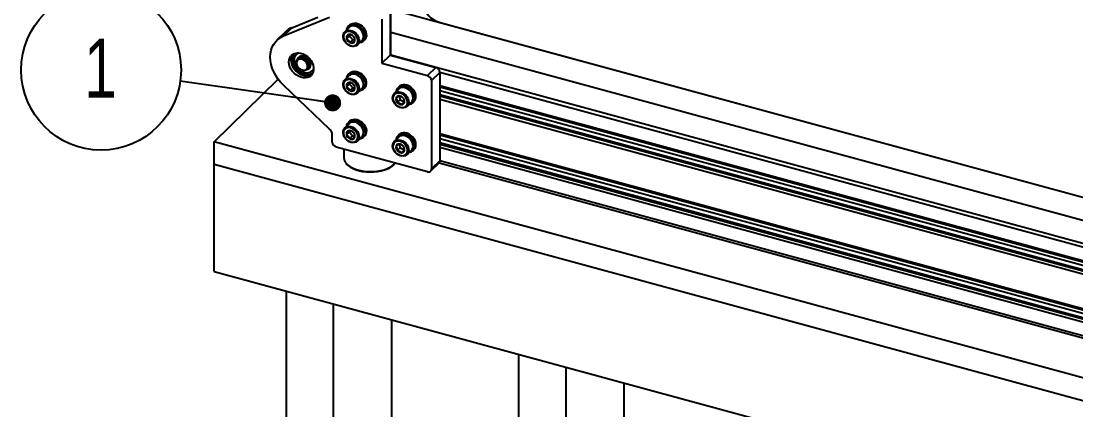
# Model space of a CAD drawing. Header units: millimetres. Extents: x 0 to 3353, y 0 to 2591.
# Drawn here: x 1123 to 1876, y 1300 to 1577 of the extents above; entities that cross this region are included whole.
import ezdxf

# ---------------------------------------------------------------- set-up
doc = ezdxf.new("R2010")
doc.units = ezdxf.units.MM
doc.header["$LTSCALE"] = 12
doc.layers.add('TITLE_BLOCK_BORDER', color=7, linetype='Continuous')
doc.styles.add('SLDTEXTSTYLE0', font='TXT', dxfattribs={"width": 0.75})
doc.dimstyles.new('SLDDIMSTYLE0', dxfattribs={"dimtxt": 0.18, "dimasz": 12.192, "dimexe": 0, "dimexo": 0.0625, "dimgap": 0, "dimtad": 0, "dimtih": 1, "dimtoh": 1, "dimdec": 0, "dimrnd": 1e-09, "dimzin": 0, "dimdsep": 46, "dimtxsty": 'Standard', "dimblk1": 'DOT', "dimblk2": 'DOT', "dimsah": 1, "dimcen": 0.09, "dimadec": 0, "dimazin": 0, "dimtfac": 12.192, "dimtdec": 0, "dimtofl": 0, "dimtmove": 0, "dimatfit": 3, "dimldrblk": 'DOT', "dimfxl": 0, "dimfrac": 2, "dimtolj": 1, "dimtzin": 0, "dimarcsym": 0})

# ---------------------------------------------------------------- blocks, each defined once
blk = doc.blocks.new('SW_NOTE_6')
at = {"layer": 'TITLE_BLOCK_BORDER', "color": 0}
blk.add_circle((-56.5, 8), 57.06, dxfattribs=at)
at = {"layer": 'TITLE_BLOCK_BORDER', "color": 0, "insert": (-56.92, 30.36), "char_height": 42, "attachment_point": 2, "style": 'SLDTEXTSTYLE0'}
blk.add_mtext('1', dxfattribs=at)
blk = doc.blocks.new('_DOT')
at = {"color": 0, "linetype": 'ByBlock', "lineweight": -2}
blk.add_line((-0.5, 0), (-1, 0), dxfattribs=at)
at = {"color": 0, "linetype": 'ByBlock', "const_width": 0.5}
blk.add_lwpolyline([(-0.25, 0, 1), (0.25, 0, 1)], format="xyb", close=True, dxfattribs=at)

msp = doc.modelspace()

# ---------------------------------------------------------------- linework, layer by layer
at = {"color": 7, "linetype": 'Continuous', "lineweight": 25}
for p, q in [((1386.67, 1584.18), (1386.67, 1574.58)), ((1386.67, 1584.11), (1386.67, 1552.61)), ((2146.83, 1378.67), (1387.12, 1585.15)), ((1387.12, 1568.82), (1387.12, 1585.15)), ((1310.55, 1566.35), (1343.49, 1579.75)), ((1316.48, 1572.13), (1334.94, 1579.64)), ((1357.82, 1574.14), (1356.98, 1573.32)), ((1380.75, 1578.33), (1380.75, 1546.83)), ((1386.67, 1574.12), (1387.12, 1574.55)), ((1424.88, 1575.16), (2096.2, 1392.71)), ((1311.69, 1569.02), (1305.76, 1563.23)), ((1310.55, 1566.35), (1316.48, 1572.13)), ((1357.38, 1572.31), (1354.25, 1569.26)), ((1357.68, 1566.2), (1355.58, 1564.15)), ((1357.9, 1567.18), (1357.68, 1566.2)), ((1357.68, 1566.2), (1359.98, 1563.62)), ((1387.12, 1570.59), (1386.67, 1570.16)), ((2141.35, 1363.84), (1387.12, 1568.82)), ((1387.12, 1552.49), (1387.12, 1568.82)), ((1359.98, 1563.62), (1357.88, 1561.57)), ((1359.98, 1563.62), (1361.35, 1563.69)), ((1363.33, 1559.96), (1366.46, 1563.01)), ((1367.46, 1562.59), (1368.3, 1563.41)), ((1386.67, 1564.93), (1386.67, 1552.61)), ((1319.58, 1553.19), (1319.49, 1553.09)), ((1321.92, 1550.98), (1321.73, 1550.8)), ((1380.75, 1546.83), (1386.67, 1552.61)), ((1386.67, 1552.61), (1419.18, 1543.78)), ((2141.35, 1347.51), (1387.12, 1552.49)), ((1321.19, 1550.27), (1320.56, 1549.66)), ((1327.55, 1542.5), (1328.18, 1543.12)), ((1328.71, 1543.64), (1328.9, 1543.82)), ((1380.75, 1546.83), (1413.25, 1537.99)), ((1419.18, 1543.78), (1413.25, 1537.99)), ((1330.95, 1541.35), (1331.05, 1541.44)), ((1357.38, 1538.03), (1354.25, 1534.97)), ((1357.82, 1539.86), (1356.98, 1539.04)), ((1416.12, 1534.43), (1422.05, 1540.21)), ((1422.05, 1540.21), (1422.05, 1477.21)), ((1261.13, 1490.9), (1306.77, 1535.45)), ((1343.49, 1499.87), (1310.55, 1531.17)), ((1357.67, 1531.95), (1355.57, 1529.9)), ((1357.89, 1532.89), (1357.67, 1531.95)), ((1357.67, 1531.95), (1359.95, 1529.34)), ((1359.95, 1529.34), (1357.85, 1527.29)), ((1359.95, 1529.34), (1361.35, 1529.41)), ((1363.33, 1525.67), (1366.46, 1528.72)), ((1367.46, 1528.3), (1368.3, 1529.12)), ((1392.75, 1528.41), (1389.63, 1525.36)), ((1393.2, 1530.24), (1392.36, 1529.42)), ((1416.12, 1534.43), (1416.12, 1471.42)), ((1422.05, 1529.97), (2105.97, 1344.09)), ((1393.88, 1520.85), (1391.78, 1518.8)), ((1393.12, 1523.46), (1393.88, 1520.85)), ((1393.88, 1520.85), (1396.87, 1519.38)), ((2105.97, 1338.38), (1422.05, 1524.25)), ((1396.87, 1519.38), (1394.77, 1517.33)), ((1398.71, 1516.06), (1401.83, 1519.11)), ((1402.83, 1518.69), (1403.67, 1519.51)), ((1357.82, 1505.57), (1356.98, 1504.75)), ((1357.38, 1503.74), (1354.25, 1500.69)), ((1357.86, 1498.6), (1357.63, 1497.83)), ((2339.42, 1197.85), (1261.13, 1490.9)), ((1261.13, 1474.57), (1261.13, 1490.9)), ((1345.37, 1490.65), (1345.37, 1495.85)), ((1357.63, 1497.83), (1355.53, 1495.78)), ((1357.63, 1497.83), (1359.79, 1495.14)), ((1359.79, 1495.14), (1357.69, 1493.09)), ((1359.79, 1495.14), (1361.38, 1495.12)), ((1363.33, 1491.38), (1366.46, 1494.44)), ((1367.46, 1494.02), (1368.3, 1494.84)), ((1392.75, 1494.12), (1389.63, 1491.07)), ((1393.2, 1495.96), (1392.36, 1495.14)), ((1422.05, 1495.68), (2105.97, 1309.81)), ((1413.25, 1469.42), (1348.25, 1487.09)), ((1353.67, 1485.61), (1353.67, 1479.4)), ((1393.88, 1486.56), (1391.78, 1484.51)), ((1393.12, 1489.17), (1393.88, 1486.56)), ((1393.88, 1486.56), (1396.87, 1485.09)), ((1396.87, 1485.09), (1394.77, 1483.04)), ((1398.71, 1481.77), (1401.83, 1484.82)), ((1402.83, 1484.4), (1403.67, 1485.22)), ((2105.97, 1304.09), (1422.05, 1489.97)), ((1390.17, 1475.47), (1390.32, 1475.65)), ((1415.52, 1469.88), (1421.45, 1475.66)), ((1422.05, 1477.21), (1416.12, 1471.42)), ((1421.59, 1475.83), (2105.97, 1289.83)), ((2339.42, 1181.52), (1261.13, 1474.57)), ((1261.13, 1398.37), (1261.13, 1474.57)), ((1261.13, 1398.37), (2339.42, 1105.32)), ((1312.61, 786.06), (1312.61, 1384.38)), ((1346.31, 776.91), (1346.31, 1375.22)), ((1387.8, 893.6), (1387.8, 1363.95)), ((1478.57, 1171.77), (1478.57, 1339.28)), ((1512.26, 1221.03), (1512.26, 1330.12)), ((1553.75, 1262.5), (1553.75, 1318.84))]:
    msp.add_line(p, q, dxfattribs=at)
at = {"color": 8, "linetype": 'Continuous', "lineweight": 25}
for p, q in [((1387.12, 1575.01), (1386.67, 1574.58)), ((1387.12, 1569.74), (1386.67, 1569.31)), ((1387.12, 1568.44), (1386.67, 1568.01)), ((1387.12, 1565.36), (1386.67, 1564.93)), ((2111.19, 1352.99), (1422.05, 1540.28)), ((2105.97, 1344.8), (1422.05, 1530.68)), ((2105.97, 1341.4), (1422.05, 1527.28)), ((2105.97, 1338.1), (1422.05, 1523.97)), ((2105.97, 1337.41), (1422.05, 1523.29)), ((2105.97, 1335.15), (1422.05, 1521.03)), ((2105.97, 1310.52), (1422.05, 1496.39)), ((2105.97, 1307.12), (1422.05, 1492.99)), ((2105.97, 1303.81), (1422.05, 1489.69)), ((2105.97, 1303.13), (1422.05, 1489)), ((2105.97, 1300.87), (1422.05, 1486.74)), ((1389.57, 1474.83), (1389.57, 1475.86)), ((1389.57, 1474.83), (1390.17, 1475.47)), ((2105.97, 1291.27), (1422.05, 1477.14))]:
    msp.add_line(p, q, dxfattribs=at)
at = {"color": 7, "linetype": 'Continuous', "lineweight": 25, "flags": 128}
for points in [[(1414.27, 1592.84), (1413.01, 1591.4), (1412.09, 1589.89), (1411.53, 1588.34), (1411.34, 1586.76), (1411.52, 1585.18), (1412.06, 1583.63), (1412.97, 1582.12), (1414.22, 1580.68), (1415.8, 1579.32), (1417.69, 1578.08), (1419.85, 1576.96), (1422.26, 1575.98), (1424.88, 1575.16)], [(1355.65, 1570.63), (1355.72, 1570.99), (1356.15, 1572.2), (1356.87, 1573.21), (1357.83, 1573.97), (1359.01, 1574.45), (1360.33, 1574.63), (1361.74, 1574.5), (1363.17, 1574.06), (1364.56, 1573.33), (1365.84, 1572.36), (1366.95, 1571.18), (1367.84, 1569.84), (1368.47, 1568.42), (1368.8, 1566.98), (1368.83, 1565.58), (1368.54, 1564.3), (1367.96, 1563.18), (1367.12, 1562.29), (1366.04, 1561.66), (1364.79, 1561.33), (1364.73, 1561.32)], [(1367.55, 1565.03), (1367.66, 1566.29), (1367.46, 1567.62), (1366.96, 1568.96), (1366.19, 1570.22), (1365.19, 1571.35), (1364.01, 1572.28), (1362.72, 1572.96), (1361.39, 1573.35), (1360.08, 1573.44), (1358.87, 1573.21), (1357.83, 1572.69), (1357.38, 1572.31)], [(1357.82, 1574.14), (1358.67, 1574.79), (1359.85, 1575.27), (1361.17, 1575.45), (1362.58, 1575.32), (1364.01, 1574.88), (1365.4, 1574.15), (1366.68, 1573.18), (1367.79, 1572), (1368.68, 1570.66), (1369.31, 1569.24), (1369.64, 1567.8), (1369.67, 1566.4), (1369.38, 1565.12), (1368.8, 1564), (1368.3, 1563.41)], [(1310.55, 1531.17), (1308.47, 1533.34), (1306.6, 1535.68), (1304.98, 1538.15), (1303.61, 1540.73), (1302.53, 1543.38), (1301.74, 1546.05), (1301.27, 1548.71), (1301.11, 1551.33), (1301.27, 1553.85), (1301.74, 1556.26), (1302.53, 1558.51), (1303.61, 1560.56), (1304.98, 1562.4), (1306.6, 1563.99), (1308.47, 1565.31), (1310.55, 1566.35)], [(1364.42, 1561.98), (1364.01, 1560.86), (1363.32, 1559.95), (1362.38, 1559.28), (1361.25, 1558.9), (1359.98, 1558.83), (1358.65, 1559.08), (1357.33, 1559.62), (1356.09, 1560.43), (1354.99, 1561.46), (1354.1, 1562.67), (1353.46, 1563.97), (1353.11, 1565.32), (1353.06, 1566.62), (1353.32, 1567.82), (1353.88, 1568.84), (1354.7, 1569.64), (1355.75, 1570.16), (1356.95, 1570.39), (1358.26, 1570.3), (1359.59, 1569.91), (1360.88, 1569.23), (1362.06, 1568.3), (1363.06, 1567.17), (1363.84, 1565.91), (1364.33, 1564.57), (1364.53, 1563.24), (1364.42, 1561.98)], [(1363.56, 1561.95), (1363.65, 1563.17), (1363.42, 1564.47), (1362.88, 1565.76), (1362.07, 1566.96), (1361.02, 1567.99), (1359.82, 1568.79), (1358.54, 1569.31), (1357.25, 1569.52), (1356.04, 1569.4), (1354.98, 1568.95), (1354.15, 1568.22), (1353.58, 1567.24), (1353.33, 1566.08), (1353.39, 1564.81), (1353.78, 1563.5), (1354.47, 1562.25), (1355.4, 1561.12), (1356.53, 1560.2), (1357.79, 1559.53), (1359.08, 1559.17), (1360.34, 1559.13), (1361.48, 1559.41), (1362.44, 1560), (1363.14, 1560.87), (1363.56, 1561.95)], [(1366.46, 1563.01), (1367.14, 1563.91), (1367.55, 1565.03)], [(1314.42, 1547.71), (1314.58, 1549.29), (1315.05, 1550.72), (1315.82, 1551.96), (1316.86, 1552.96), (1318.13, 1553.68), (1319.59, 1554.1), (1321.18, 1554.2), (1322.84, 1553.98), (1324.52, 1553.45), (1326.15, 1552.62), (1327.68, 1551.53), (1329.05, 1550.21), (1330.21, 1548.72), (1331.12, 1547.1), (1331.75, 1545.42), (1332.06, 1543.73), (1332.06, 1542.1), (1331.75, 1540.59), (1331.12, 1539.24), (1330.21, 1538.12), (1329.05, 1537.25), (1327.68, 1536.68), (1326.15, 1536.42), (1324.52, 1536.48), (1322.84, 1536.86), (1321.18, 1537.54), (1319.59, 1538.51), (1318.13, 1539.72), (1316.86, 1541.13), (1315.82, 1542.69), (1315.05, 1544.35), (1314.58, 1546.04), (1314.42, 1547.71)], [(1317.77, 1553.52), (1317.12, 1552.38), (1316.69, 1550.96), (1316.56, 1549.4), (1316.75, 1547.77), (1317.25, 1546.11), (1318.03, 1544.49), (1319.08, 1542.98), (1320.34, 1541.61), (1321.78, 1540.45), (1323.35, 1539.53), (1324.98, 1538.89), (1326.63, 1538.56), (1328.22, 1538.53), (1329.7, 1538.82), (1331.02, 1539.41), (1331.34, 1539.61)], [(1317.81, 1553.54), (1317.21, 1552.47), (1316.78, 1551.05), (1316.66, 1549.49), (1316.85, 1547.86), (1317.34, 1546.2), (1318.13, 1544.59), (1319.17, 1543.07), (1320.43, 1541.7), (1321.88, 1540.54), (1323.44, 1539.62), (1325.08, 1538.99), (1326.72, 1538.65), (1328.31, 1538.62), (1329.79, 1538.91), (1331.12, 1539.5), (1331.36, 1539.66)], [(1321.28, 1554.2), (1320.57, 1553.88), (1319.51, 1553.12), (1318.7, 1552.09), (1318.18, 1550.85), (1317.97, 1549.45), (1318.07, 1547.96), (1318.48, 1546.43), (1319.19, 1544.93), (1320.17, 1543.54), (1321.36, 1542.31), (1322.72, 1541.29), (1324.2, 1540.53), (1325.71, 1540.07), (1327.21, 1539.91), (1328.62, 1540.08), (1329.88, 1540.56), (1330.93, 1541.32), (1331.74, 1542.35), (1332.1, 1543.11)], [(1321.15, 1554.2), (1320.66, 1553.98), (1319.6, 1553.21), (1318.8, 1552.18), (1318.27, 1550.94), (1318.06, 1549.54), (1318.16, 1548.05), (1318.58, 1546.52), (1319.29, 1545.03), (1320.26, 1543.63), (1321.45, 1542.4), (1322.82, 1541.38), (1324.29, 1540.62), (1325.81, 1540.16), (1327.3, 1540), (1328.71, 1540.17), (1329.97, 1540.65), (1331.03, 1541.42), (1331.83, 1542.44), (1332.1, 1542.98)], [(1321.19, 1550.27), (1321.26, 1550.34), (1322.15, 1550.9), (1323.22, 1551.14), (1324.4, 1551.05), (1325.6, 1550.64), (1326.73, 1549.94), (1327.71, 1549), (1328.47, 1547.88), (1328.95, 1546.68), (1329.11, 1545.48), (1328.94, 1544.37), (1328.45, 1543.43), (1328.18, 1543.12)], [(1321.48, 1550.52), (1321.8, 1550.86), (1322.68, 1551.42), (1323.75, 1551.66), (1324.93, 1551.57), (1326.13, 1551.16), (1327.27, 1550.46), (1328.25, 1549.52), (1329.01, 1548.41), (1329.48, 1547.2), (1329.64, 1546), (1329.47, 1544.89), (1328.99, 1543.96), (1328.43, 1543.4)], [(1322.16, 1550.9), (1322.78, 1551.25), (1323.81, 1551.48), (1324.94, 1551.4), (1326.1, 1551.01), (1327.19, 1550.33), (1328.13, 1549.43), (1328.86, 1548.36), (1329.31, 1547.2), (1329.47, 1546.05), (1329.3, 1544.99), (1328.84, 1544.09), (1328.82, 1544.07)], [(1327.61, 1542.56), (1327.88, 1542.65), (1328.82, 1543.2), (1329.51, 1544.02), (1329.91, 1545.05), (1329.99, 1546.24), (1329.74, 1547.49), (1329.19, 1548.72), (1328.36, 1549.85), (1327.32, 1550.8), (1326.14, 1551.51), (1324.9, 1551.93)], [(1328.9, 1543.82), (1329.18, 1544.15), (1329.66, 1545.09), (1329.83, 1546.2), (1329.67, 1547.4), (1329.19, 1548.6), (1328.43, 1549.71), (1327.44, 1550.65), (1326.31, 1551.35), (1325.11, 1551.76)], [(1315.91, 1549.17), (1316.07, 1547.5), (1316.54, 1545.81), (1317.31, 1544.15), (1318.35, 1542.59), (1319.62, 1541.18), (1321.08, 1539.97), (1322.67, 1539), (1324.33, 1538.32), (1326.01, 1537.94), (1327.65, 1537.88), (1329.18, 1538.14), (1330.55, 1538.71), (1330.93, 1538.95)], [(1322.56, 1542.45), (1321.49, 1543.28), (1320.61, 1544.32), (1319.99, 1545.49), (1319.67, 1546.7), (1319.68, 1547.87), (1320, 1548.9), (1320.63, 1549.73), (1321.52, 1550.28), (1322.59, 1550.52), (1323.77, 1550.44), (1324.97, 1550.03), (1326.1, 1549.32), (1327.08, 1548.38), (1327.84, 1547.27), (1328.32, 1546.07), (1328.48, 1544.87), (1328.31, 1543.76), (1327.82, 1542.82), (1327.06, 1542.12), (1326.08, 1541.72), (1324.94, 1541.64), (1323.74, 1541.89), (1322.56, 1542.45)], [(1322.48, 1542.59), (1323.59, 1542.07), (1324.71, 1541.85), (1325.77, 1541.96), (1326.67, 1542.39), (1327.34, 1543.09), (1327.72, 1544.02), (1327.79, 1545.1), (1327.53, 1546.24), (1326.98, 1547.34), (1326.17, 1548.33), (1325.17, 1549.12), (1324.06, 1549.64), (1322.93, 1549.85), (1321.87, 1549.75), (1320.97, 1549.32), (1320.3, 1548.62), (1319.92, 1547.69), (1319.85, 1546.61), (1320.11, 1545.47), (1320.66, 1544.36), (1321.47, 1543.37), (1322.48, 1542.59)], [(1364.41, 1527.64), (1363.99, 1526.53), (1363.28, 1525.63), (1362.33, 1524.97), (1361.19, 1524.61), (1359.93, 1524.55), (1358.6, 1524.81), (1357.28, 1525.36), (1356.04, 1526.18), (1354.95, 1527.22), (1354.06, 1528.43), (1353.44, 1529.74), (1353.1, 1531.09), (1353.06, 1532.39), (1353.34, 1533.58), (1353.91, 1534.59), (1354.74, 1535.38), (1355.79, 1535.89), (1357.01, 1536.1), (1358.31, 1536), (1359.65, 1535.6), (1360.94, 1534.91), (1362.11, 1533.97), (1363.1, 1532.83), (1363.86, 1531.57), (1364.35, 1530.23), (1364.54, 1528.9), (1364.41, 1527.64)], [(1355.65, 1536.34), (1355.73, 1536.76), (1356.18, 1537.96), (1356.91, 1538.96), (1357.88, 1539.71), (1359.06, 1540.18), (1360.39, 1540.35), (1361.8, 1540.2), (1363.24, 1539.75), (1364.62, 1539.01), (1365.9, 1538.02), (1367, 1536.83), (1367.87, 1535.49), (1368.49, 1534.07), (1368.81, 1532.63), (1368.82, 1531.24), (1368.52, 1529.96), (1367.93, 1528.85), (1367.07, 1527.97), (1365.99, 1527.36), (1364.73, 1527.04)], [(1367.54, 1530.69), (1367.66, 1531.95), (1367.48, 1533.28), (1366.99, 1534.62), (1366.23, 1535.89), (1365.24, 1537.02), (1364.06, 1537.96), (1362.78, 1538.65), (1361.44, 1539.06), (1360.13, 1539.16), (1358.92, 1538.94), (1357.87, 1538.43), (1357.38, 1538.03)], [(1357.82, 1539.86), (1358.72, 1540.53), (1359.9, 1541), (1361.23, 1541.17), (1362.64, 1541.02), (1364.08, 1540.57), (1365.46, 1539.83), (1366.74, 1538.84), (1367.84, 1537.65), (1368.71, 1536.31), (1369.33, 1534.89), (1369.65, 1533.45), (1369.66, 1532.06), (1369.36, 1530.78), (1368.77, 1529.67), (1368.3, 1529.12)], [(1363.55, 1527.61), (1363.65, 1528.84), (1363.44, 1530.14), (1362.91, 1531.43), (1362.1, 1532.63), (1361.07, 1533.67), (1359.87, 1534.48), (1358.59, 1535.01), (1357.3, 1535.23), (1356.08, 1535.12), (1355.02, 1534.69), (1354.17, 1533.97), (1353.6, 1533), (1353.33, 1531.84), (1353.39, 1530.57), (1353.76, 1529.26), (1354.43, 1528.01), (1355.36, 1526.88), (1356.49, 1525.94), (1357.74, 1525.27), (1359.03, 1524.89), (1360.3, 1524.84), (1361.44, 1525.11), (1362.41, 1525.69), (1363.12, 1526.54), (1363.55, 1527.61)], [(1366.46, 1528.72), (1367.11, 1529.58), (1367.54, 1530.69)], [(1404.23, 1522.25), (1404.07, 1523.68), (1403.62, 1525.12), (1402.88, 1526.51), (1401.89, 1527.79), (1400.7, 1528.89), (1399.37, 1529.77), (1397.96, 1530.38), (1396.52, 1530.69), (1395.14, 1530.69), (1393.87, 1530.39), (1392.78, 1529.79), (1391.91, 1528.91), (1391.31, 1527.82), (1391.03, 1526.76)], [(1401.83, 1519.11), (1402.29, 1519.65), (1402.81, 1520.71), (1403.03, 1521.92), (1402.95, 1523.24), (1402.55, 1524.58), (1401.88, 1525.88), (1400.95, 1527.06), (1399.83, 1528.07), (1398.57, 1528.84), (1397.25, 1529.34), (1395.92, 1529.54), (1394.67, 1529.43), (1393.56, 1529.01), (1392.75, 1528.41)], [(1405.07, 1523.07), (1404.91, 1524.5), (1404.46, 1525.94), (1403.72, 1527.33), (1402.73, 1528.61), (1401.54, 1529.71), (1400.21, 1530.59), (1398.8, 1531.2), (1397.36, 1531.51), (1395.98, 1531.51), (1394.71, 1531.21), (1393.62, 1530.61), (1393.2, 1530.24)], [(1388.67, 1520.56), (1388.43, 1521.9), (1388.5, 1523.17), (1388.87, 1524.31), (1389.53, 1525.26), (1390.43, 1525.96), (1391.54, 1526.38), (1392.79, 1526.49), (1394.12, 1526.29), (1395.45, 1525.79), (1396.7, 1525.02), (1397.82, 1524.01), (1398.75, 1522.83), (1399.43, 1521.53), (1399.82, 1520.18), (1399.91, 1518.87), (1399.69, 1517.65), (1399.17, 1516.6), (1398.38, 1515.77), (1397.36, 1515.21), (1396.18, 1514.94), (1394.88, 1514.98), (1393.55, 1515.34), (1392.24, 1515.98), (1391.05, 1516.88), (1390.02, 1517.98), (1389.21, 1519.23), (1388.67, 1520.56)], [(1388.92, 1520.28), (1389.45, 1518.99), (1390.26, 1517.79), (1391.3, 1516.75), (1392.5, 1515.94), (1393.78, 1515.42), (1395.07, 1515.21), (1396.29, 1515.32), (1397.35, 1515.76), (1398.19, 1516.49), (1398.76, 1517.46), (1399.02, 1518.62), (1398.96, 1519.89), (1398.58, 1521.2), (1397.9, 1522.45), (1396.97, 1523.58), (1395.84, 1524.51), (1394.59, 1525.18), (1393.29, 1525.55), (1392.03, 1525.6), (1390.88, 1525.32), (1389.93, 1524.74), (1389.21, 1523.88), (1388.8, 1522.8), (1388.69, 1521.58), (1388.92, 1520.28)], [(1355.65, 1502.05), (1355.81, 1502.79), (1356.33, 1503.95), (1357.13, 1504.89), (1358.16, 1505.57), (1359.39, 1505.97), (1360.74, 1506.05), (1362.17, 1505.83), (1363.59, 1505.3), (1364.96, 1504.5), (1366.19, 1503.45), (1367.24, 1502.22), (1368.05, 1500.85), (1368.6, 1499.42), (1368.84, 1497.98), (1368.77, 1496.61), (1368.4, 1495.37), (1367.74, 1494.32), (1366.82, 1493.5), (1365.69, 1492.96), (1364.73, 1492.75)], [(1357.82, 1505.57), (1357.97, 1505.71), (1359, 1506.39), (1360.23, 1506.79), (1361.58, 1506.87), (1363.01, 1506.65), (1364.43, 1506.12), (1365.8, 1505.32), (1367.03, 1504.27), (1368.08, 1503.04), (1368.89, 1501.67), (1369.44, 1500.24), (1369.68, 1498.8), (1369.61, 1497.43), (1369.24, 1496.19), (1368.58, 1495.14), (1368.3, 1494.84)], [(1364.34, 1493.08), (1363.85, 1492.01), (1363.08, 1491.16), (1362.08, 1490.57), (1360.91, 1490.28), (1359.62, 1490.3), (1358.28, 1490.62), (1356.98, 1491.24), (1355.77, 1492.12), (1354.72, 1493.21), (1353.89, 1494.45), (1353.33, 1495.77), (1353.06, 1497.11), (1353.1, 1498.39), (1353.45, 1499.55), (1354.08, 1500.51), (1354.97, 1501.24), (1356.07, 1501.68), (1357.31, 1501.82), (1358.63, 1501.65), (1359.96, 1501.17), (1361.22, 1500.42), (1362.36, 1499.43), (1363.3, 1498.26), (1364, 1496.97), (1364.42, 1495.63), (1364.54, 1494.31), (1364.34, 1493.08)], [(1363.48, 1493.08), (1363.66, 1494.28), (1363.51, 1495.57), (1363.05, 1496.87), (1362.3, 1498.09), (1361.31, 1499.18), (1360.14, 1500.04), (1358.87, 1500.64), (1357.57, 1500.92), (1356.34, 1500.88), (1355.23, 1500.52), (1354.33, 1499.86), (1353.7, 1498.94), (1353.36, 1497.82), (1353.35, 1496.56), (1353.65, 1495.26), (1354.27, 1493.99), (1355.14, 1492.82), (1356.23, 1491.84), (1357.46, 1491.1), (1358.75, 1490.66), (1360.03, 1490.53), (1361.21, 1490.74), (1362.22, 1491.25), (1362.99, 1492.05), (1363.48, 1493.08)], [(1367.47, 1496.13), (1367.66, 1497.36), (1367.55, 1498.68), (1367.13, 1500.02), (1366.43, 1501.31), (1365.49, 1502.48), (1364.35, 1503.47), (1363.08, 1504.23), (1361.75, 1504.7), (1360.43, 1504.87), (1359.19, 1504.73), (1358.1, 1504.29), (1357.38, 1503.74)], [(1366.46, 1494.44), (1366.97, 1495.06), (1367.47, 1496.13)], [(1388.67, 1486.27), (1388.43, 1487.61), (1388.5, 1488.88), (1388.87, 1490.02), (1389.53, 1490.97), (1390.43, 1491.67), (1391.54, 1492.09), (1392.79, 1492.2), (1394.12, 1492.01), (1395.45, 1491.5), (1396.7, 1490.73), (1397.82, 1489.72), (1398.75, 1488.54), (1399.43, 1487.24), (1399.82, 1485.9), (1399.91, 1484.58), (1399.69, 1483.37), (1399.17, 1482.32), (1398.38, 1481.49), (1397.36, 1480.92), (1396.18, 1480.65), (1394.88, 1480.7), (1393.55, 1481.05), (1392.24, 1481.69), (1391.05, 1482.59), (1390.02, 1483.69), (1389.21, 1484.94), (1388.67, 1486.27)], [(1388.92, 1485.99), (1389.45, 1484.7), (1390.26, 1483.5), (1391.3, 1482.46), (1392.5, 1481.66), (1393.78, 1481.13), (1395.07, 1480.92), (1396.29, 1481.04), (1397.35, 1481.47), (1398.19, 1482.2), (1398.76, 1483.17), (1399.02, 1484.33), (1398.96, 1485.61), (1398.58, 1486.91), (1397.9, 1488.17), (1396.97, 1489.29), (1395.84, 1490.22), (1394.59, 1490.89), (1393.29, 1491.26), (1392.03, 1491.31), (1390.88, 1491.03), (1389.93, 1490.45), (1389.21, 1489.59), (1388.8, 1488.52), (1388.69, 1487.29), (1388.92, 1485.99)], [(1404.23, 1487.97), (1404.07, 1489.39), (1403.62, 1490.83), (1402.88, 1492.22), (1401.89, 1493.5), (1400.7, 1494.6), (1399.37, 1495.48), (1397.96, 1496.09), (1396.52, 1496.4), (1395.14, 1496.41), (1393.87, 1496.1), (1392.78, 1495.5), (1391.91, 1494.63), (1391.31, 1493.53), (1391.03, 1492.44)], [(1401.83, 1484.82), (1402.29, 1485.37), (1402.81, 1486.42), (1403.03, 1487.63), (1402.95, 1488.95), (1402.55, 1490.29), (1401.88, 1491.59), (1400.95, 1492.78), (1399.83, 1493.78), (1398.57, 1494.56), (1397.25, 1495.06), (1395.92, 1495.26), (1394.67, 1495.14), (1393.56, 1494.73), (1392.75, 1494.12)], [(1405.07, 1488.79), (1404.91, 1490.21), (1404.46, 1491.65), (1403.72, 1493.04), (1402.73, 1494.32), (1401.54, 1495.42), (1400.21, 1496.3), (1398.8, 1496.91), (1397.36, 1497.22), (1395.98, 1497.23), (1394.71, 1496.92), (1393.62, 1496.32), (1393.2, 1495.96)], [(1369.47, 1469.74), (1372.12, 1469.6), (1374.77, 1469.65), (1377.39, 1469.89), (1379.91, 1470.32), (1382.3, 1470.92), (1384.5, 1471.69), (1386.46, 1472.61), (1388.17, 1473.66), (1389.57, 1474.83)]]:
    msp.add_lwpolyline(points, dxfattribs=at)
at = {"color": 8, "linetype": 'Continuous', "lineweight": 25, "flags": 128}
for points in [[(1355.25, 1475.49), (1356.28, 1474.45), (1357.84, 1473.28), (1359.72, 1472.23), (1361.86, 1471.34), (1364.24, 1470.62), (1366.79, 1470.08), (1369.47, 1469.74)], [(1369.47, 1469.74), (1369.47, 1469.64), (1369.48, 1469.55), (1369.49, 1469.49), (1369.5, 1469.45), (1369.52, 1469.43), (1369.52, 1469.43)]]:
    msp.add_lwpolyline(points, dxfattribs=at)
at = {"color": 7, "linetype": 'Continuous', "lineweight": 25}
for centre, radius, start, end in [((1321.99, 1558.43), 14.77, 111.89687, 134.1969), ((1357.9, 1565.08), 2.5, 133.33881, 201.85015), ((1357.76, 1564.68), 2.72, 60.89822, 125.38429), ((1357.21, 1563.07), 4.41, 18.50912, 64.73525), ((1359.76, 1565.55), 4.41, 198.50912, 244.73525), ((1359.21, 1563.95), 2.72, 240.89822, 305.38429), ((1359.07, 1563.54), 2.5, 313.33881, 21.85015), ((1322.66, 1549.31), 6.75, 145.59129, 181.21109), ((1323.91, 1548.6), 3.47, 73.46388, 161.16429), ((1324.22, 1548.47), 3.4, 74.84623, 132.58855), ((1418.11, 1539.98), 3.95, 3.39156, 74.33381), ((1412.18, 1534.19), 3.95, 3.39156, 74.33381), ((1357.88, 1530.8), 2.48, 132.54221, 201.36147), ((1359.76, 1531.26), 4.41, 198.07326, 244.32442), ((1357.77, 1530.37), 2.74, 60.46023, 124.62599), ((1357.21, 1528.79), 4.41, 18.07326, 64.32442), ((1359.09, 1529.25), 2.48, 312.54221, 21.36147), ((1359.21, 1529.68), 2.74, 240.46023, 304.62599), ((1394.39, 1521.24), 3.57, 169.59778, 223.05057), ((1392.93, 1521.38), 2.12, 89.23305, 166.14983), ((1392.87, 1519.54), 3.95, 38.82771, 88.68182), ((1393.34, 1519.58), 3.57, 349.59778, 43.05057), ((1399.57, 1522.06), 4.66, 276.61268, 2.41983), ((1400.26, 1522.9), 4.81, 315.20228, 2.06348), ((1394.86, 1521.28), 3.95, 218.82771, 268.68182), ((1394.79, 1519.45), 2.12, 269.23305, 346.14983), ((1339.63, 1495.61), 5.74, 2.3517, 47.87306), ((1357.8, 1496.54), 2.4, 128.04791, 198.54292), ((1357.77, 1495.97), 2.86, 58.062, 120.44528), ((1357.23, 1494.52), 4.38, 15.59356, 62.05252), ((1349.31, 1490.89), 3.95, 183.39156, 254.33381), ((1359.74, 1496.95), 4.38, 195.59356, 242.05252), ((1359.2, 1495.51), 2.86, 238.062, 300.44528), ((1359.17, 1494.94), 2.4, 308.04791, 18.54292), ((1394.39, 1486.95), 3.57, 169.59778, 223.05057), ((1392.93, 1487.09), 2.12, 89.23305, 166.14983), ((1394.86, 1486.99), 3.95, 218.82771, 268.68182), ((1392.87, 1485.26), 3.95, 38.82771, 88.68182), ((1394.79, 1485.16), 2.12, 269.23305, 346.14983), ((1393.34, 1485.3), 3.57, 349.59778, 43.05057), ((1399.57, 1487.77), 4.67, 275.65078, 2.39164), ((1400.26, 1488.61), 4.81, 315.20228, 2.06348), ((1359.87, 1479.63), 6.2, 182.10932, 221.86453), ((1419.95, 1477.14), 2.1, 315.35447, 1.91129), ((1369.47, 1469.52), 0.107, 298.23723, 356.59132), ((1414.01, 1471.39), 2.11, 248.8623, 0.92226)]:
    msp.add_arc(centre, radius, start, end, dxfattribs=at)
for points, knots in [([(1356.19, 1566.9), (1356.2, 1566.79), (1356.22, 1566.46), (1356.13, 1565.75), (1355.86, 1564.87), (1355.65, 1564.32), (1355.58, 1564.15)], [0, 0, 0, 0, 0.180942, 0.506293, 0.843975, 1, 1, 1, 1]), ([(1359.09, 1567.06), (1358.94, 1567.1), (1358.64, 1567.18), (1357.98, 1567.22), (1357.12, 1567.12), (1356.47, 1566.97), (1356.19, 1566.9)], [0, 0, 0, 0, 0.216455, 0.440311, 0.751901, 1, 1, 1, 1]), ([(1361.39, 1564.47), (1361.28, 1564.7), (1361.07, 1565.16), (1360.56, 1565.91), (1359.87, 1566.58), (1359.33, 1566.91), (1359.09, 1567.06)], [0, 0, 0, 0, 0.216455, 0.440311, 0.751901, 1, 1, 1, 1]), ([(1355.58, 1564.15), (1355.79, 1564.03), (1356.21, 1563.77), (1356.89, 1563.18), (1357.48, 1562.41), (1357.76, 1561.83), (1357.88, 1561.57)], [0, 0, 0, 0, 0.216455, 0.440311, 0.751901, 1, 1, 1, 1]), ([(1357.88, 1561.57), (1358.13, 1561.63), (1358.64, 1561.75), (1359.48, 1561.87), (1360.23, 1561.87), (1360.61, 1561.77), (1360.78, 1561.73)], [0, 0, 0, 0, 0.2164554, 0.4403113, 0.7519006, 1, 1, 1, 1]), ([(1360.78, 1561.73), (1360.85, 1561.9), (1361.06, 1562.44), (1361.34, 1563.32), (1361.42, 1564.04), (1361.4, 1564.36), (1361.39, 1564.47)], [0, 0, 0, 0, 0.156025, 0.493707, 0.819058, 1, 1, 1, 1]), ([(1356.21, 1532.63), (1356.21, 1532.52), (1356.23, 1532.2), (1356.14, 1531.48), (1355.86, 1530.61), (1355.64, 1530.07), (1355.57, 1529.9)], [0, 0, 0, 0, 0.180942, 0.506293, 0.843975, 1, 1, 1, 1]), ([(1355.57, 1529.9), (1355.78, 1529.77), (1356.2, 1529.51), (1356.88, 1528.92), (1357.46, 1528.14), (1357.73, 1527.55), (1357.85, 1527.29)], [0, 0, 0, 0, 0.2164554, 0.4403113, 0.7519006, 1, 1, 1, 1]), ([(1359.12, 1532.76), (1358.97, 1532.8), (1358.67, 1532.88), (1358, 1532.93), (1357.14, 1532.85), (1356.49, 1532.7), (1356.21, 1532.63)], [0, 0, 0, 0, 0.2164554, 0.4403113, 0.7519006, 1, 1, 1, 1]), ([(1361.4, 1530.16), (1361.29, 1530.38), (1361.08, 1530.85), (1360.58, 1531.6), (1359.89, 1532.28), (1359.36, 1532.61), (1359.12, 1532.76)], [0, 0, 0, 0, 0.2164554, 0.4403113, 0.7519006, 1, 1, 1, 1]), ([(1360.77, 1527.42), (1360.83, 1527.59), (1361.05, 1528.13), (1361.33, 1529.01), (1361.42, 1529.72), (1361.41, 1530.04), (1361.4, 1530.16)], [0, 0, 0, 0, 0.1560255, 0.4937074, 0.8190578, 1, 1, 1, 1]), ([(1357.85, 1527.29), (1358.1, 1527.35), (1358.61, 1527.47), (1359.45, 1527.59), (1360.21, 1527.57), (1360.59, 1527.47), (1360.77, 1527.42)], [0, 0, 0, 0, 0.216455, 0.440311, 0.751901, 1, 1, 1, 1]), ([(1392.96, 1523.49), (1392.87, 1523.43), (1392.68, 1523.31), (1392.23, 1522.98), (1391.6, 1522.48), (1391.1, 1522.07), (1390.88, 1521.88)], [0, 0, 0, 0, 0.216455, 0.440311, 0.751901, 1, 1, 1, 1]), ([(1390.88, 1521.88), (1390.96, 1521.77), (1391.13, 1521.53), (1391.35, 1521.1), (1391.54, 1520.6), (1391.67, 1520.04), (1391.75, 1519.44), (1391.77, 1519.02), (1391.78, 1518.8)], [0, 0, 0, 0, 0.155622, 0.322229, 0.493763, 0.65399, 0.819526, 1, 1, 1, 1]), ([(1395.95, 1522.02), (1395.79, 1522.17), (1395.48, 1522.48), (1394.79, 1522.94), (1393.91, 1523.3), (1393.25, 1523.43), (1392.96, 1523.49)], [0, 0, 0, 0, 0.216455, 0.440311, 0.751901, 1, 1, 1, 1]), ([(1396.85, 1518.94), (1396.84, 1519.16), (1396.82, 1519.57), (1396.75, 1520.17), (1396.62, 1520.72), (1396.43, 1521.23), (1396.2, 1521.66), (1396.03, 1521.91), (1395.95, 1522.02)], [0, 0, 0, 0, 0.180474, 0.341024, 0.506232, 0.672446, 0.844379, 1, 1, 1, 1]), ([(1391.78, 1518.8), (1392.03, 1518.75), (1392.55, 1518.65), (1393.41, 1518.35), (1394.19, 1517.89), (1394.59, 1517.5), (1394.77, 1517.33)], [0, 0, 0, 0, 0.216455, 0.440311, 0.751901, 1, 1, 1, 1]), ([(1394.77, 1517.33), (1394.96, 1517.49), (1395.35, 1517.81), (1395.98, 1518.31), (1396.5, 1518.71), (1396.74, 1518.87), (1396.85, 1518.94)], [0, 0, 0, 0, 0.216455, 0.440311, 0.751901, 1, 1, 1, 1]), ([(1356.32, 1498.43), (1356.32, 1498.32), (1356.31, 1498.01), (1356.17, 1497.32), (1355.84, 1496.47), (1355.6, 1495.94), (1355.53, 1495.78)], [0, 0, 0, 0, 0.180942, 0.506293, 0.843975, 1, 1, 1, 1]), ([(1359.28, 1498.39), (1359.13, 1498.44), (1358.82, 1498.55), (1358.14, 1498.64), (1357.27, 1498.6), (1356.61, 1498.48), (1356.32, 1498.43)], [0, 0, 0, 0, 0.216455, 0.440311, 0.751901, 1, 1, 1, 1]), ([(1361.45, 1495.7), (1361.35, 1495.93), (1361.15, 1496.41), (1360.68, 1497.19), (1360.02, 1497.89), (1359.51, 1498.24), (1359.28, 1498.39)], [0, 0, 0, 0, 0.216455, 0.440311, 0.751901, 1, 1, 1, 1]), ([(1355.53, 1495.78), (1355.72, 1495.64), (1356.13, 1495.37), (1356.78, 1494.76), (1357.32, 1493.96), (1357.58, 1493.36), (1357.69, 1493.09)], [0, 0, 0, 0, 0.2164554, 0.4403113, 0.7519006, 1, 1, 1, 1]), ([(1357.69, 1493.09), (1357.94, 1493.14), (1358.46, 1493.23), (1359.31, 1493.3), (1360.08, 1493.24), (1360.48, 1493.11), (1360.65, 1493.05)], [0, 0, 0, 0, 0.216455, 0.440311, 0.751901, 1, 1, 1, 1]), ([(1360.65, 1493.05), (1360.73, 1493.22), (1360.97, 1493.74), (1361.29, 1494.59), (1361.44, 1495.29), (1361.44, 1495.59), (1361.45, 1495.7)], [0, 0, 0, 0, 0.156025, 0.493707, 0.819058, 1, 1, 1, 1]), ([(1392.96, 1489.21), (1392.87, 1489.15), (1392.68, 1489.02), (1392.23, 1488.69), (1391.6, 1488.19), (1391.1, 1487.78), (1390.88, 1487.6)], [0, 0, 0, 0, 0.216455, 0.440311, 0.751901, 1, 1, 1, 1]), ([(1390.88, 1487.6), (1390.96, 1487.48), (1391.13, 1487.24), (1391.35, 1486.81), (1391.54, 1486.31), (1391.67, 1485.75), (1391.75, 1485.15), (1391.77, 1484.73), (1391.78, 1484.51)], [0, 0, 0, 0, 0.155622, 0.322229, 0.493763, 0.65399, 0.819526, 1, 1, 1, 1]), ([(1391.78, 1484.51), (1392.03, 1484.46), (1392.55, 1484.36), (1393.41, 1484.06), (1394.19, 1483.6), (1394.59, 1483.21), (1394.77, 1483.04)], [0, 0, 0, 0, 0.216455, 0.440311, 0.751901, 1, 1, 1, 1]), ([(1395.95, 1487.73), (1395.79, 1487.89), (1395.48, 1488.19), (1394.79, 1488.66), (1393.91, 1489.01), (1393.25, 1489.15), (1392.96, 1489.21)], [0, 0, 0, 0, 0.216455, 0.440311, 0.751901, 1, 1, 1, 1]), ([(1394.77, 1483.04), (1394.96, 1483.2), (1395.35, 1483.53), (1395.98, 1484.03), (1396.5, 1484.42), (1396.74, 1484.58), (1396.85, 1484.65)], [0, 0, 0, 0, 0.216455, 0.440311, 0.751901, 1, 1, 1, 1]), ([(1396.85, 1484.65), (1396.84, 1484.87), (1396.82, 1485.28), (1396.75, 1485.88), (1396.62, 1486.44), (1396.43, 1486.94), (1396.2, 1487.38), (1396.03, 1487.62), (1395.95, 1487.73)], [0, 0, 0, 0, 0.1804737, 0.3410241, 0.5062316, 0.6724465, 0.8443786, 1, 1, 1, 1]), ([(1355.36, 1475.22), (1355.65, 1474.89), (1356.3, 1474.17), (1357.62, 1473.15), (1359.25, 1472.18), (1361.11, 1471.32), (1363.16, 1470.6), (1365.36, 1470.03), (1367.5, 1469.64), (1368.91, 1469.49), (1369.52, 1469.43)], [0, 0, 0, 0, 0.1079622, 0.239419, 0.3716213, 0.5039425, 0.6361098, 0.7680839, 0.8998899, 1, 1, 1, 1]), ([(1383.79, 1471.17), (1384.05, 1471.26), (1385, 1471.6), (1386.43, 1472.31), (1388.04, 1473.31), (1389.26, 1474.27), (1389.82, 1474.94), (1390.04, 1475.2)], [0, 0, 0, 0, 0.096588, 0.344501, 0.592962, 0.841891, 1, 1, 1, 1])]:
    msp.add_open_spline(points, degree=3, knots=knots, dxfattribs=at)
msp.add_open_spline([(1369.58, 1469.51), (1370.78, 1469.44), (1373.18, 1469.3), (1376.78, 1469.56), (1380.26, 1470.12), (1382.31, 1470.78), (1383.33, 1471.11)], degree=3, dxfattribs=at)

# ---------------------------------------------------------------- block references
at = {"layer": 'TITLE_BLOCK_BORDER'}
msp.add_blockref('SW_NOTE_6', (1236.88, 1533.96), dxfattribs=at)

# ---------------------------------------------------------------- leaders
msp.add_leader([(1345.62, 1518.56), (1236.88, 1533.96)], dimstyle='SLDDIMSTYLE0', dxfattribs=at)

doc.saveas('drawing.dxf')
